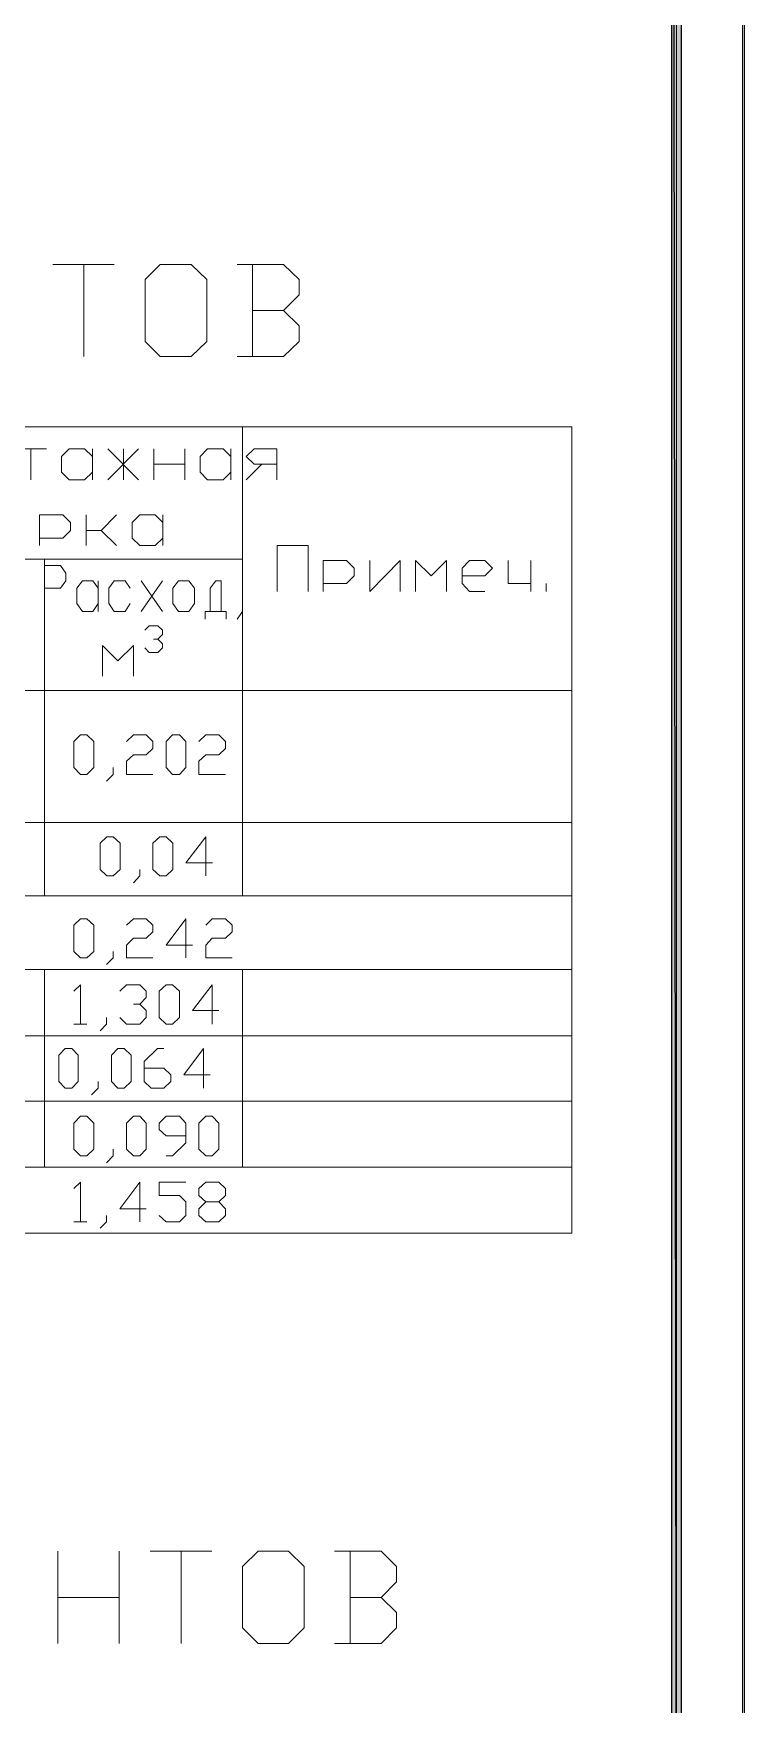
# Model space of a CAD drawing. Header units: millimetres. Extents: x -258556 to -95372, y 16759 to 83874.
# Drawn here: x -128199.5 to -128145.9, y 41715.3 to 41841.7 of the extents above; entities that cross this region are included whole.
import ezdxf
from ezdxf.xclip import XClip

# ---------------------------------------------------------------- set-up
doc = ezdxf.new("R2010")
doc.units = ezdxf.units.MM
doc.header["$LTSCALE"] = 0.5
doc.header["$XCLIPFRAME"] = 2

# ---------------------------------------------------------------- blocks, each defined once
blk = doc.blocks.new('MF13D4CA0')
at = {"color": 7, "linetype": 'Continuous', "lineweight": 5, "true_color": 0x000007}
blk.add_lwpolyline([(17.9, 582.9), (17.9, 11.05), (823.42, 11.05), (823.42, 582.9)], close=True, dxfattribs=at)

msp = doc.modelspace()

# ---------------------------------------------------------------- hatches: boundary and pattern name
at = {"true_color": 0x000007}
h = msp.add_hatch(color=7, dxfattribs=at)
h.paths.add_polyline_path([(-128336.362, 41416.87), (-128336.362, 41416.147), (-128151.253, 41416.87)])
h.paths.add_polyline_path([(-128336.362, 41416.147), (-128151.253, 41416.87), (-128150.53, 41416.182)])
h.paths.add_polyline_path([(-128151.253, 41416.87), (-128150.53, 41416.182), (-128151.253, 42001.108)])
h.paths.add_polyline_path([(-128150.53, 41416.182), (-128151.253, 42001.108), (-128150.53, 42001.762)])
h.paths.add_polyline_path([(-128151.253, 42001.108), (-128150.53, 42001.762), (-128963.796, 42001.108)])
h.paths.add_polyline_path([(-128150.53, 42001.762), (-128963.796, 42001.108), (-128964.484, 42001.762)])
h.paths.add_polyline_path([(-128963.796, 42001.108), (-128964.484, 42001.762), (-128963.796, 41416.87)])
h.paths.add_polyline_path([(-128964.484, 42001.762), (-128963.796, 41416.87), (-128964.484, 41416.182)])
h.paths.add_polyline_path([(-128963.796, 41416.87), (-128964.484, 41416.182), (-128336.362, 41416.733)])
h.paths.add_polyline_path([(-128964.484, 41416.182), (-128336.362, 41416.733), (-128336.362, 41416.044)])

# ---------------------------------------------------------------- linework, layer by layer
at = {"color": 7, "linetype": 'Continuous', "lineweight": 5, "true_color": 0x000007}
for points in [[(-128964.14, 41416.526), (-128150.875, 41416.388), (-128150.875, 42001.418), (-128964.14, 42001.418)], [(-128191.042, 41818.375), (-128191.042, 41823.056), (-128189.906, 41824.191), (-128187.566, 41824.191), (-128186.396, 41823.056), (-128186.396, 41818.375), (-128187.566, 41817.239), (-128189.906, 41817.239)], [(-128197.375, 41808.496), (-128197.375, 41809.666), (-128196.79, 41810.251), (-128195.62, 41810.251), (-128195.035, 41809.666), (-128195.035, 41810.251), (-128195.035, 41807.911), (-128195.035, 41808.496), (-128195.62, 41807.911), (-128196.79, 41807.911)], [(-128186.877, 41808.496), (-128186.877, 41809.666), (-128186.327, 41810.251), (-128185.157, 41810.251), (-128184.571, 41809.666), (-128184.571, 41810.251), (-128184.571, 41807.911), (-128184.571, 41808.496), (-128185.157, 41807.911), (-128186.327, 41807.911)], [(-128192.04, 41803.505), (-128192.04, 41804.676), (-128191.455, 41805.261), (-128190.285, 41805.261), (-128189.7, 41804.676), (-128189.7, 41805.261), (-128189.7, 41802.955), (-128189.7, 41803.505), (-128190.285, 41802.955), (-128191.455, 41802.955)], [(-128196.205, 41798.549), (-128196.205, 41799.719), (-128195.792, 41800.27), (-128195.001, 41800.27), (-128194.587, 41799.719), (-128194.587, 41800.27), (-128194.587, 41797.964), (-128194.587, 41798.549), (-128195.001, 41797.964), (-128195.792, 41797.964)], [(-128188.943, 41798.549), (-128188.943, 41799.719), (-128188.53, 41800.27), (-128187.738, 41800.27), (-128187.325, 41799.719), (-128187.325, 41798.549), (-128187.738, 41797.964), (-128188.53, 41797.964)], [(-128195.93, 41785.642), (-128196.446, 41786.158), (-128196.446, 41788.12), (-128195.93, 41788.636), (-128195.448, 41788.636), (-128194.932, 41788.12), (-128194.932, 41786.158), (-128195.448, 41785.642)], [(-128188.977, 41785.642), (-128189.459, 41786.158), (-128189.459, 41788.12), (-128188.977, 41788.636), (-128188.461, 41788.636), (-128187.979, 41788.12), (-128187.979, 41786.158), (-128188.461, 41785.642)], [(-128193.933, 41777.966), (-128194.45, 41778.448), (-128194.45, 41780.444), (-128193.933, 41780.926), (-128193.452, 41780.926), (-128192.935, 41780.444), (-128192.935, 41778.448), (-128193.452, 41777.966)], [(-128189.941, 41777.966), (-128190.457, 41778.448), (-128190.457, 41780.444), (-128189.941, 41780.926), (-128189.459, 41780.926), (-128188.943, 41780.444), (-128188.943, 41778.448), (-128189.459, 41777.966)], [(-128195.93, 41771.77), (-128196.446, 41772.252), (-128196.446, 41774.249), (-128195.93, 41774.731), (-128195.448, 41774.731), (-128194.932, 41774.249), (-128194.932, 41772.252), (-128195.448, 41771.77)], [(-128189.459, 41766.745), (-128189.975, 41767.261), (-128189.975, 41769.258), (-128189.459, 41769.74), (-128188.977, 41769.74), (-128188.461, 41769.258), (-128188.461, 41767.261), (-128188.977, 41766.745)], [(-128197.1, 41761.926), (-128197.582, 41762.408), (-128197.582, 41764.405), (-128197.1, 41764.921), (-128196.584, 41764.921), (-128196.102, 41764.405), (-128196.102, 41762.408), (-128196.584, 41761.926)], [(-128193.107, 41761.926), (-128193.589, 41762.408), (-128193.589, 41764.405), (-128193.107, 41764.921), (-128192.626, 41764.921), (-128192.109, 41764.405), (-128192.109, 41762.408), (-128192.626, 41761.926)], [(-128195.93, 41756.798), (-128196.446, 41757.314), (-128196.446, 41759.276), (-128195.93, 41759.792), (-128195.448, 41759.792), (-128194.932, 41759.276), (-128194.932, 41757.314), (-128195.448, 41756.798)], [(-128191.937, 41756.798), (-128192.453, 41757.314), (-128192.453, 41759.276), (-128191.937, 41759.792), (-128191.455, 41759.792), (-128190.973, 41759.276), (-128190.973, 41757.314), (-128191.455, 41756.798)], [(-128186.464, 41756.798), (-128186.981, 41757.314), (-128186.981, 41759.276), (-128186.464, 41759.792), (-128185.983, 41759.792), (-128185.466, 41759.276), (-128185.466, 41757.314), (-128185.983, 41756.798)], [(-128183.676, 41721.105), (-128183.676, 41725.751), (-128182.506, 41726.922), (-128180.2, 41726.922), (-128179.03, 41725.751), (-128179.03, 41721.105), (-128180.2, 41719.935), (-128182.506, 41719.935)]]:
    msp.add_lwpolyline(points, close=True, dxfattribs=at)
at = {"color": 7, "linetype": 'Continuous', "lineweight": -2, "true_color": 0x000007}
for points in [[(-128150.53, 41416.182), (-128151.253, 42001.108), (-128150.53, 42001.762)], [(-128151.253, 41416.87), (-128150.53, 41416.182), (-128151.253, 42001.108)]]:
    msp.add_lwpolyline(points, close=True, dxfattribs=at)
at = {"color": 7, "linetype": 'Continuous', "lineweight": 5, "true_color": 0x000007}
for points in [[(-128198.029, 41824.191), (-128193.383, 41824.191), (-128193.383, 41824.191)], [(-128195.689, 41824.191), (-128195.689, 41817.239), (-128195.689, 41817.239)], [(-128180.579, 41820.715), (-128179.408, 41821.885), (-128179.408, 41823.056), (-128180.579, 41824.191), (-128184.09, 41824.191)], [(-128182.919, 41824.191), (-128182.919, 41817.239), (-128182.919, 41817.239)], [(-128184.09, 41817.239), (-128180.579, 41817.239), (-128179.408, 41818.375), (-128179.408, 41819.545), (-128180.579, 41820.715), (-128182.919, 41820.715)], [(-128199.682, 41807.911), (-128199.682, 41810.251), (-128200.852, 41810.251), (-128198.511, 41810.251)], [(-128193.865, 41807.911), (-128191.559, 41810.251), (-128191.559, 41810.251)], [(-128193.865, 41810.251), (-128191.559, 41807.911), (-128191.559, 41807.911)], [(-128192.694, 41807.911), (-128192.694, 41810.251), (-128192.694, 41810.251)], [(-128190.388, 41807.911), (-128190.388, 41810.251), (-128190.388, 41809.081), (-128188.048, 41809.081), (-128188.048, 41810.251), (-128188.048, 41807.911)], [(-128183.401, 41807.911), (-128182.231, 41809.081), (-128182.816, 41809.081), (-128183.401, 41809.666), (-128182.816, 41810.251), (-128181.095, 41810.251), (-128181.095, 41809.081), (-128182.231, 41809.081), (-128181.095, 41809.081), (-128181.095, 41807.911)], [(-128199.028, 41802.955), (-128199.028, 41805.261), (-128197.272, 41805.261), (-128196.687, 41804.676), (-128196.687, 41804.09), (-128197.272, 41803.505), (-128199.028, 41803.505)], [(-128195.517, 41802.955), (-128195.517, 41805.261), (-128195.517, 41804.09), (-128194.381, 41804.09), (-128193.211, 41805.261), (-128194.381, 41804.09), (-128193.211, 41802.955)], [(-128181.061, 41799.478), (-128181.061, 41802.955), (-128178.72, 41802.955), (-128178.72, 41799.478)], [(-128198.649, 41797.964), (-128198.649, 41801.44), (-128197.444, 41801.44), (-128197.031, 41800.855), (-128197.031, 41800.27), (-128197.444, 41799.719), (-128198.649, 41799.719)], [(-128177.584, 41799.478), (-128177.584, 41801.819), (-128175.829, 41801.819), (-128175.244, 41801.234), (-128175.244, 41800.648), (-128175.829, 41800.063), (-128177.584, 41800.063)], [(-128174.073, 41801.819), (-128174.073, 41799.478), (-128171.767, 41801.819), (-128171.767, 41799.478)], [(-128170.597, 41799.478), (-128170.597, 41801.819), (-128169.427, 41800.648), (-128168.257, 41801.819), (-128168.257, 41799.478)], [(-128167.086, 41800.648), (-128165.365, 41800.648), (-128164.78, 41801.234), (-128165.365, 41801.819), (-128166.536, 41801.819), (-128167.086, 41801.234), (-128167.086, 41800.063), (-128166.536, 41799.478), (-128165.365, 41799.478)], [(-128163.61, 41801.819), (-128163.61, 41800.063), (-128161.889, 41800.063), (-128161.889, 41801.819), (-128161.889, 41799.478)], [(-128192.178, 41798.549), (-128192.557, 41797.964), (-128193.383, 41797.964), (-128193.796, 41798.549), (-128193.796, 41799.719), (-128193.383, 41800.27), (-128192.557, 41800.27), (-128192.178, 41799.719)], [(-128191.352, 41797.964), (-128189.734, 41800.27), (-128189.734, 41800.27)], [(-128191.352, 41800.27), (-128189.734, 41797.964), (-128189.734, 41797.964)], [(-128186.499, 41797.379), (-128186.499, 41797.964), (-128186.12, 41797.964), (-128186.12, 41799.719), (-128185.707, 41800.27), (-128185.294, 41800.27), (-128185.294, 41797.964), (-128186.12, 41797.964), (-128184.916, 41797.964), (-128184.916, 41797.379)], [(-128160.719, 41799.478), (-128160.719, 41800.063), (-128160.719, 41800.063)], [(-128183.676, 41798.549), (-128183.676, 41797.964), (-128184.09, 41797.379)], [(-128191.077, 41796.553), (-128190.732, 41796.862), (-128190.079, 41796.862), (-128189.734, 41796.553), (-128189.734, 41796.208), (-128190.079, 41795.864), (-128190.423, 41795.864)], [(-128194.278, 41793.076), (-128194.278, 41795.382), (-128193.107, 41794.212), (-128191.937, 41795.382), (-128191.937, 41793.076)], [(-128190.079, 41795.864), (-128189.734, 41795.52), (-128189.734, 41795.21), (-128190.079, 41794.866), (-128190.732, 41794.866), (-128191.077, 41795.21)], [(-128192.453, 41788.12), (-128191.937, 41788.636), (-128190.973, 41788.636), (-128190.457, 41788.12), (-128190.457, 41787.603), (-128190.973, 41787.122), (-128191.937, 41787.122), (-128192.453, 41786.64), (-128192.453, 41785.642), (-128190.457, 41785.642)], [(-128186.981, 41788.12), (-128186.464, 41788.636), (-128185.466, 41788.636), (-128184.984, 41788.12), (-128184.984, 41787.603), (-128185.466, 41787.122), (-128186.464, 41787.122), (-128186.981, 41786.64), (-128186.981, 41785.642), (-128184.984, 41785.642)], [(-128193.452, 41786.158), (-128193.452, 41785.642), (-128193.968, 41785.125)], [(-128185.948, 41778.964), (-128187.979, 41778.964), (-128186.464, 41780.926), (-128186.464, 41777.966)], [(-128191.455, 41778.448), (-128191.455, 41777.966), (-128191.937, 41777.45)], [(-128192.453, 41774.249), (-128191.937, 41774.731), (-128190.973, 41774.731), (-128190.457, 41774.249), (-128190.457, 41773.732), (-128190.973, 41773.25), (-128191.937, 41773.25), (-128192.453, 41772.734), (-128192.453, 41771.77), (-128190.457, 41771.77)], [(-128187.463, 41772.734), (-128189.459, 41772.734), (-128187.979, 41774.731), (-128187.979, 41771.77)], [(-128186.464, 41774.249), (-128185.983, 41774.731), (-128184.984, 41774.731), (-128184.468, 41774.249), (-128184.468, 41773.732), (-128184.984, 41773.25), (-128185.983, 41773.25), (-128186.464, 41772.734), (-128186.464, 41771.77), (-128184.468, 41771.77)], [(-128193.452, 41772.252), (-128193.452, 41771.77), (-128193.968, 41771.254)], [(-128196.446, 41769.258), (-128195.93, 41769.74), (-128195.93, 41766.745)], [(-128192.97, 41769.258), (-128192.453, 41769.74), (-128191.455, 41769.74), (-128190.973, 41769.258), (-128190.973, 41768.776), (-128191.455, 41768.26), (-128191.937, 41768.26)], [(-128185.466, 41767.778), (-128187.463, 41767.778), (-128185.983, 41769.74), (-128185.983, 41766.745)], [(-128193.968, 41767.261), (-128193.968, 41766.745), (-128194.45, 41766.263)], [(-128191.455, 41768.26), (-128190.973, 41767.778), (-128190.973, 41767.261), (-128191.455, 41766.745), (-128192.453, 41766.745), (-128192.97, 41767.261)], [(-128196.446, 41766.745), (-128195.448, 41766.745), (-128195.448, 41766.745)], [(-128191.111, 41763.441), (-128189.631, 41763.441), (-128189.115, 41762.925), (-128189.115, 41762.408), (-128189.631, 41761.926), (-128190.595, 41761.926), (-128191.111, 41762.408), (-128191.111, 41763.923), (-128190.113, 41764.921), (-128189.631, 41764.921)], [(-128186.12, 41762.925), (-128188.117, 41762.925), (-128186.637, 41764.921), (-128186.637, 41761.926)], [(-128194.587, 41762.408), (-128194.587, 41761.926), (-128195.104, 41761.41)], [(-128189.459, 41756.798), (-128188.977, 41756.798), (-128187.979, 41757.796), (-128187.979, 41759.276), (-128188.461, 41759.792), (-128189.459, 41759.792), (-128189.975, 41759.276), (-128189.975, 41758.794), (-128189.459, 41758.312), (-128187.979, 41758.312)], [(-128193.452, 41757.314), (-128193.452, 41756.798), (-128193.968, 41756.282)], [(-128196.446, 41754.32), (-128195.93, 41754.802), (-128195.93, 41751.807)], [(-128190.973, 41752.805), (-128192.97, 41752.805), (-128191.455, 41754.802), (-128191.455, 41751.807)], [(-128189.975, 41752.289), (-128189.459, 41751.807), (-128188.461, 41751.807), (-128187.979, 41752.289), (-128187.979, 41753.322), (-128188.461, 41753.803), (-128189.975, 41753.803), (-128189.975, 41754.802), (-128187.979, 41754.802)], [(-128185.466, 41753.322), (-128184.984, 41752.805), (-128184.984, 41752.289), (-128185.466, 41751.807), (-128186.464, 41751.807), (-128186.981, 41752.289), (-128186.981, 41752.805), (-128186.464, 41753.322), (-128185.466, 41753.322), (-128184.984, 41753.803), (-128184.984, 41754.32), (-128185.466, 41754.802), (-128186.464, 41754.802), (-128186.981, 41754.32), (-128186.981, 41753.803), (-128186.464, 41753.322)], [(-128193.968, 41752.289), (-128193.968, 41751.807), (-128194.45, 41751.325)], [(-128196.446, 41751.807), (-128195.448, 41751.807), (-128195.448, 41751.807)], [(-128197.651, 41719.935), (-128197.651, 41726.922), (-128197.651, 41726.922)], [(-128193.004, 41726.922), (-128193.004, 41719.935), (-128193.004, 41719.935)], [(-128190.664, 41726.922), (-128186.017, 41726.922), (-128186.017, 41726.922)], [(-128188.323, 41726.922), (-128188.323, 41719.935), (-128188.323, 41719.935)], [(-128173.213, 41723.411), (-128172.043, 41724.581), (-128172.043, 41725.751), (-128173.213, 41726.922), (-128176.724, 41726.922)], [(-128175.553, 41726.922), (-128175.553, 41719.935), (-128175.553, 41719.935)], [(-128197.651, 41723.411), (-128193.004, 41723.411), (-128193.004, 41723.411)], [(-128176.724, 41719.935), (-128173.213, 41719.935), (-128172.043, 41721.105), (-128172.043, 41722.275), (-128173.213, 41723.411), (-128175.553, 41723.411)]]:
    msp.add_lwpolyline(points, dxfattribs=at)
at = {"color": 7, "linetype": 'Continuous', "lineweight": 18, "true_color": 0x000007}
for points in [[(-128348.133, 41811.904), (-128158.791, 41811.904), (-128158.791, 41811.904)], [(-128183.676, 41811.904), (-128183.676, 41776.451), (-128183.676, 41776.451)], [(-128158.791, 41811.904), (-128158.791, 41750.947), (-128158.791, 41750.947)], [(-128293.337, 41801.922), (-128183.676, 41801.922), (-128183.676, 41801.922)], [(-128198.649, 41801.922), (-128198.649, 41776.451), (-128198.649, 41776.451)], [(-128348.133, 41791.975), (-128158.791, 41791.975), (-128158.791, 41791.975)], [(-128323.213, 41781.993), (-128158.791, 41781.993), (-128158.791, 41781.993)], [(-128348.133, 41776.451), (-128158.791, 41776.451), (-128158.791, 41776.451)], [(-128348.133, 41770.876), (-128158.791, 41770.876), (-128158.791, 41770.876)], [(-128198.649, 41770.876), (-128198.649, 41755.937), (-128198.649, 41755.937)], [(-128183.676, 41770.876), (-128183.676, 41755.937), (-128183.676, 41755.937)], [(-128323.213, 41765.885), (-128158.791, 41765.885), (-128158.791, 41765.885)], [(-128323.213, 41760.928), (-128158.791, 41760.928), (-128158.791, 41760.928)], [(-128348.133, 41755.937), (-128158.791, 41755.937), (-128158.791, 41755.937)], [(-128348.133, 41750.947), (-128158.791, 41750.947), (-128158.791, 41750.947)]]:
    msp.add_lwpolyline(points, dxfattribs=at)

# ---------------------------------------------------------------- block references
at = {"color": 7, "true_color": 0xffffff}
ref = msp.add_blockref('MF13D4CA0', (-129002.656, 41399.901), dxfattribs=dict(at, xscale=1.040502, yscale=1.040502, zscale=1.040502))
XClip(ref).set_block_clipping_path([(17.9953933291, 10.8175456262), (823.5538829452, 582.7005601007)])

doc.saveas('drawing.dxf')
